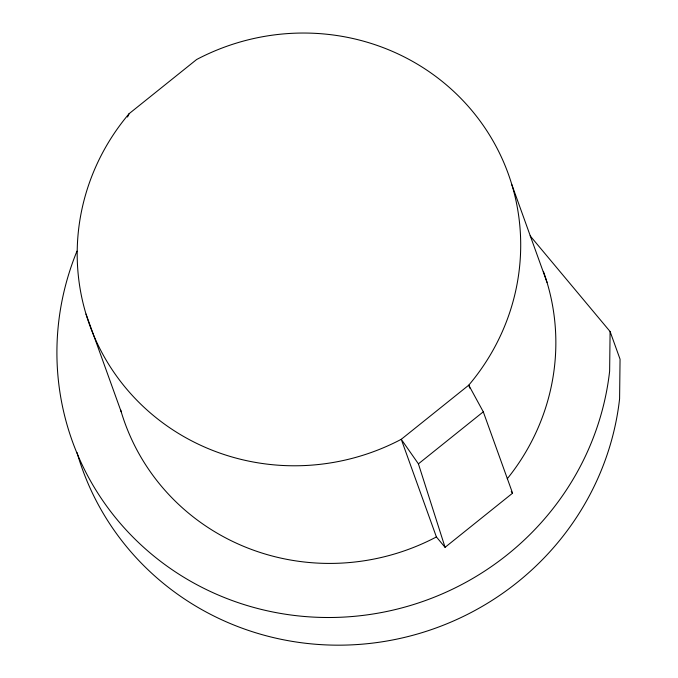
<?xml version="1.0" encoding="UTF-8"?>
<svg xmlns="http://www.w3.org/2000/svg" width="678" height="678" viewBox="0 0 678 678"><rect width="100%" height="100%" fill="white"/><g stroke="black" fill="none" stroke-linecap="round" stroke-linejoin="round"><path stroke-width="1.02" d="M530.145 235.859L610.098 331.534L609.632 371.137A278.183 269.446 -19.8 0 1 266.547 610.641A278.183 269.446 -19.8 0 1 76.97 251.148M127.532 117.023L129.134 113.658L196.637 59.511A222.545 215.553 -19.8 0 1 471.956 110.65A222.545 215.553 -19.8 0 1 468.761 385.163L469.837 388.155M483.287 411.817L512.576 493.177L445.073 547.324L418.411 463.854L483.287 411.817L468.761 385.163L401.257 439.31A222.545 215.553 -19.8 0 1 125.939 388.172A222.545 215.553 -19.8 0 1 129.134 113.658M511.246 491.584L512.576 493.177M418.411 463.854L401.257 439.31L436.403 536.942L445.073 547.324M610.098 331.534L620.056 359.196L619.59 398.8A278.183 269.446 -19.8 0 1 366.476 643.786A278.183 269.446 -19.8 0 1 77.012 452.514M511.873 184.747L547.027 282.379M86.021 314.075L121.176 411.716M543.375 271.353A222.545 215.553 -19.8 0 1 507.263 478.744M436.403 536.942A222.545 215.553 -19.8 0 1 120.574 409.698"/></g></svg>
